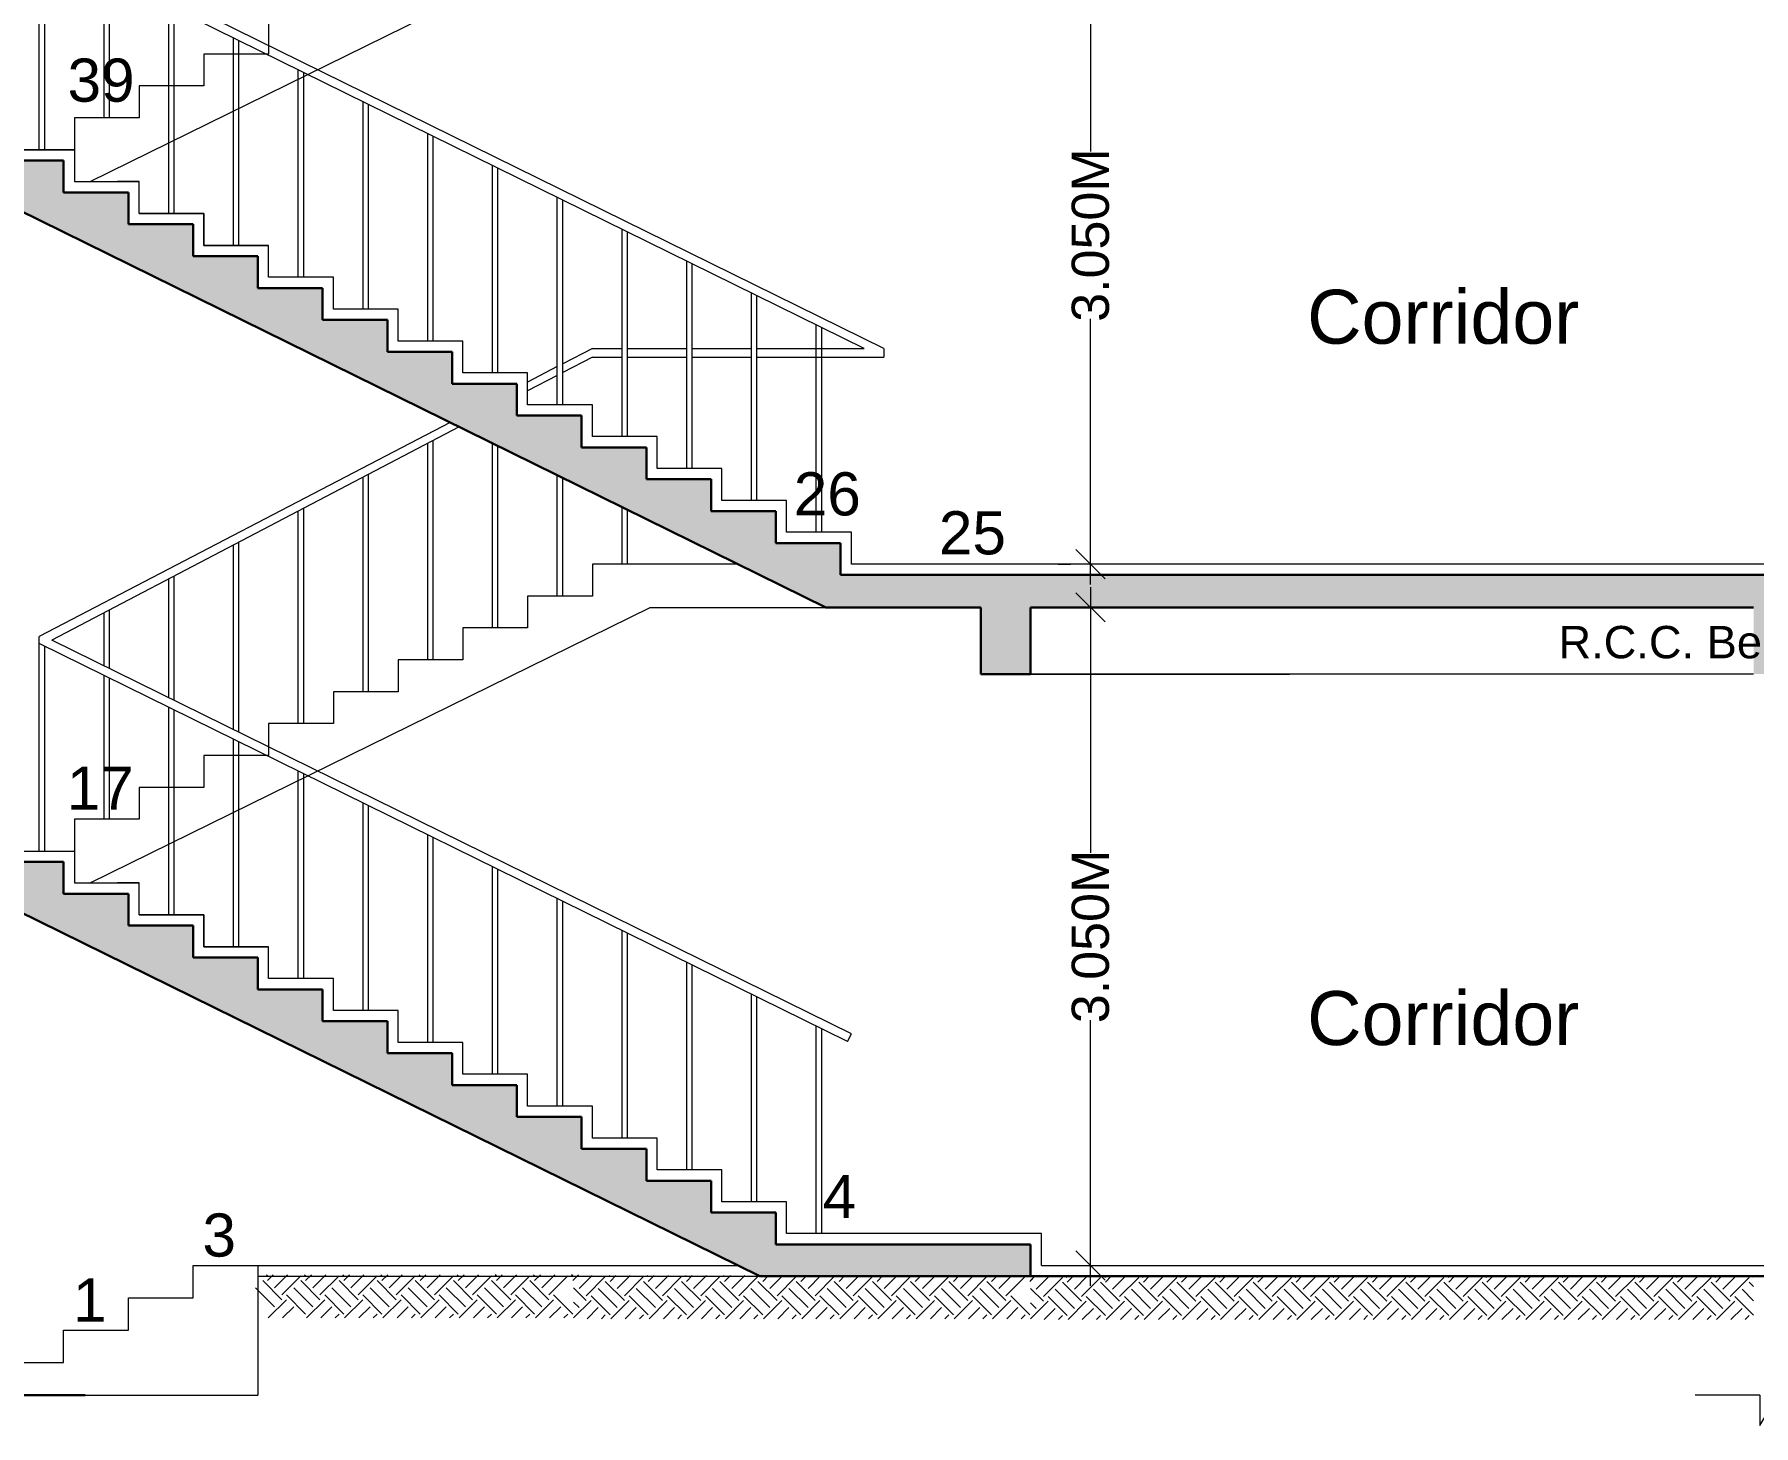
# Model space of a CAD drawing. Header units: metres. Extents: x 1545540 to 2027037, y 435419 to 693806.
# Drawn here: x 1864472 to 1872438, y 509562 to 516009 of the extents above; entities that cross this region are included whole.
import ezdxf

# ---------------------------------------------------------------- set-up
doc = ezdxf.new("R2010")
doc.units = ezdxf.units.M
doc.header["$LTSCALE"] = 1000
doc.header["$PDMODE"] = 35
doc.layers.get('Defpoints').update_dxf_attribs({"lineweight": 18})
for name, color, linetype, lineweight in [('Dim', 6, 'Continuous', 15), ('elevation', 1, 'Continuous', 13), ('FLOOR FINISH', 10, 'Continuous', 15), ('G.L', 7, 'Continuous', 30), ('Hatch', 8, 'Continuous', 13), ('line', 22, 'Continuous', 13), ('Railing', 34, 'Continuous', 20), ('STAIRS D', 20, 'Continuous', 30), ('Text-2', 122, 'Continuous', 25), ('Wall', 7, 'Continuous', 30), ('wall l', 7, 'Continuous', 20), ('Window', 150, 'Continuous', 15)]:
    doc.layers.add(name, color=color, linetype=linetype, lineweight=lineweight)
doc.layers.add('text', color=7, linetype='Continuous')
doc.styles.add('dim-stylus bt', font='arial.ttf')
doc.dimstyles.new('1      100 (big)', dxfattribs={"dimscale": 75, "dimtxt": 5, "dimasz": 3.5, "dimexe": 1.5, "dimexo": 2, "dimgap": 1, "dimtad": 0, "dimdec": 3, "dimlfac": 0.001, "dimzin": 0, "dimdsep": 46, "dimtxsty": 'dim-stylus bt', "dimblk": 'OBLIQUE', "dimcen": 0, "dimdle": 0.6, "dimclrd": 256, "dimclre": 7, "dimclrt": 256, "dimadec": 0, "dimazin": 0, "dimtfac": 0.7, "dimtdec": 3, "dimtofl": 0, "dimtmove": 1, "dimatfit": 3, "dimldrblk": 'OPEN90', "dimfxl": 0, "dimtolj": 1, "dimtzin": 0, "dimlwd": 15, "dimlwe": 15, "dimarcsym": 0})

# ---------------------------------------------------------------- blocks, each defined once
blk = doc.blocks.new('gjghj')
at = {"layer": 'wall l', "ltscale": 0.05}
for p, q in [((5060.719, -64.2224), (5060.719, -64.0806)), ((5060.719, -64.0806), (5060.8043, -64.2224)), ((5060.419, -64.2224), (5060.719, -64.2224)), ((5060.8896, -64.3642), (5060.8043, -64.2224)), ((5060.8896, -64.2224), (5061.1896, -64.2224)), ((5060.8896, -64.2224), (5060.8896, -64.3642))]:
    blk.add_line(p, q, dxfattribs=at)
blk = doc.blocks.new('_Oblique')
at = {"color": 0, "linetype": 'ByBlock', "lineweight": -2}
blk.add_line((-0.5, -0.5), (0.5, 0.5), dxfattribs=at)
blk = doc.blocks.new('*D112')
at = {"layer": 'Defpoints', "color": 0, "transparency": 16777216}
for p in [(1869395.1, 513354.1), (1869365.4, 510304.1), (1869395.1, 510304.1)]:
    blk.add_point(p, dxfattribs=at)
at = {"layer": 'Dim', "lineweight": 15, "transparency": 16777216}
for p, q in [((1869365.4, 513447.9), (1869365.4, 512216.8)), ((1869365.4, 510210.4), (1869365.4, 511441.4))]:
    blk.add_line(p, q, dxfattribs=at)
at = {"layer": 'Dim', "color": 7, "lineweight": 15, "transparency": 16777216}
for p, q in [((1869245.1, 513354.1), (1869271.7, 513354.1)), ((1869245.1, 510304.1), (1869271.7, 510304.1))]:
    blk.add_line(p, q, dxfattribs=at)
at = {"layer": 'Dim', "lineweight": 15, "transparency": 16777216, "xscale": 135, "yscale": 135, "zscale": 135}
for p, rotation in [((1869365.4, 513354.1), 90), ((1869365.4, 510304.1), 270)]:
    blk.add_blockref('_Oblique', p, dxfattribs=dict(at, rotation=rotation))
at = {"layer": 'Dim', "transparency": 16777216, "insert": (1869365.4, 511829.1), "char_height": 172.5, "attachment_point": 5, "rotation": 90, "style": 'dim-stylus bt'}
blk.add_mtext('\\A1;3.050M', dxfattribs=at)
blk = doc.blocks.new('_Open90')
at = {"color": 0, "linetype": 'ByBlock', "lineweight": -2}
for p, q in [((0, 0), (-1, 0)), ((-0.5, 0.5), (0, 0)), ((0, 0), (-0.5, -0.5))]:
    blk.add_line(p, q, dxfattribs=at)
blk = doc.blocks.new('*D113')
at = {"layer": 'Defpoints', "color": 0, "transparency": 16777216}
for p in [(1869365.4, 516604.1), (1869365.4, 516604.1), (1869365.4, 513554.1)]:
    blk.add_point(p, dxfattribs=at)
at = {"layer": 'Dim', "lineweight": 15, "transparency": 16777216}
for p, q in [((1869365.4, 516697.9), (1869365.4, 515466.8)), ((1869365.4, 513460.4), (1869365.4, 514691.4))]:
    blk.add_line(p, q, dxfattribs=at)
at = {"layer": 'Dim', "color": 7, "lineweight": 15, "transparency": 16777216}
for p, q in [((1869215.4, 516604.1), (1869271.7, 516604.1)), ((1869215.4, 513554.1), (1869271.7, 513554.1))]:
    blk.add_line(p, q, dxfattribs=at)
at = {"layer": 'Dim', "lineweight": 15, "transparency": 16777216, "xscale": 135, "yscale": 135, "zscale": 135}
for p, rotation in [((1869365.4, 516604.1), 90), ((1869365.4, 513554.1), 270)]:
    blk.add_blockref('_Oblique', p, dxfattribs=dict(at, rotation=rotation))
at = {"layer": 'Dim', "transparency": 16777216, "insert": (1869365.4, 515079.1), "char_height": 172.5, "attachment_point": 5, "rotation": 90, "style": 'dim-stylus bt'}
blk.add_mtext('\\A1;3.050M', dxfattribs=at)

msp = doc.modelspace()

# ---------------------------------------------------------------- hatches: boundary and pattern name
at = {"layer": 'Hatch'}
h = msp.add_hatch(dxfattribs=at)
h.set_pattern_fill('AR-CONC', color=256, scale=0.9, style=0)
h.set_pattern_definition([(50, (29227.71, -247252.99), (163.966202, -14.345177), [17.145, -188.595]), (355, (29227.71, -247252.99), (-31.719079, 171.951161), [13.716, -150.876526]), (100.451445, (29241.38, -247254.19), (132.247122, 157.605977), [14.571008, -160.28122]), (46.1842, (29227.71, -247207.27), (243.971137, -37.838095), [25.7175, -282.8925]), (96.635558, (29248.04, -247210.42), (213.66372, 222.683512), [21.85652, -240.422047]), (351.184151, (29227.7, -247207.27), (213.66372, 222.683512), [20.57397, -226.31376]), (21, (29250.57, -247218.7), (136.452952, -92.038678), [17.145, -188.595]), (326, (29250.57, -247218.7), (55.621826, 165.76917), [13.716, -150.876]), (71.451445, (29261.94, -247226.37), (192.074777, 73.730492), [14.571008, -160.280944]), (37.5, (29227.71, -247252.99), (2.779743, 76.099535), [0, -149.0472, 0, -153.162, 0, -151.4475]), (7.5, (29227.71, -247252.99), (60.1376963, 90.1625173), [0, -87.3252, 0, -145.6182, 0, -57.7215]), (327.5, (29176.734, -247252.99), (122.0315357, -5.1558696), [0, -57.15, 0, -178.308, 0, -236.601]), (317.5, (29153.87, -247252.99), (133.316263, 22.883842), [0, -74.295, 0, -118.4148, 0, -168.021])])
h.paths.add_polyline_path([(1872667.5599, 513504.1102), (1868207.1355, 513504.1102), (1868207.1355, 513651.8375), (1867907.1355, 513651.8375), (1867907.1355, 513799.5647), (1867607.1355, 513799.5647), (1867607.1355, 513947.292), (1867307.1355, 513947.292), (1867307.1355, 514095.0193), (1867007.1355, 514095.0193), (1867007.1355, 514242.7466), (1866707.1355, 514242.7466), (1866707.1355, 514390.4738), (1866407.1355, 514390.4738), (1866407.1355, 514538.2011), (1866107.1355, 514538.2011), (1866107.1355, 514685.9284), (1865807.1355, 514685.9284), (1865807.1355, 514833.6557), (1865507.1355, 514833.6557), (1865507.1355, 514981.3829), (1865207.1355, 514981.3829), (1865207.1355, 515129.1102), (1864907.1355, 515129.1102), (1864907.1355, 515276.8375), (1864607.1355, 515276.8375), (1864607.1355, 515424.5647), (1862857.56, 515424.5647), (1862857.56, 515734.5647), (1862627.56, 515734.5647), (1862627.56, 515424.5647), (1862027.56, 515349.5647), (1862027.56, 515274.5647), (1862627.56, 515274.5647), (1864238.2518, 515274.5647), (1868138.2518, 513354.1102), (1868857.5599, 513354.1102), (1868857.5599, 513044.1102), (1869087.5599, 513044.1102), (1869087.5599, 513354.1102), (1872437.5599, 513354.1102), (1872437.5599, 513044.4563), (1872667.5599, 513044.4563)])
h = msp.add_hatch(dxfattribs=at)
h.set_pattern_fill('AR-CONC', color=256, scale=0.9, style=0)
h.set_pattern_definition([(50, (12288.96, -247252.99), (163.966202, -14.345177), [17.145, -188.595]), (355, (12288.96, -247252.99), (-31.719079, 171.951161), [13.716, -150.876526]), (100.451445, (12302.63, -247254.19), (132.247122, 157.605977), [14.571008, -160.28122]), (46.1842, (12288.96, -247207.27), (243.971137, -37.838095), [25.7175, -282.8925]), (96.635558, (12309.3, -247210.42), (213.66372, 222.683512), [21.85652, -240.422047]), (351.184151, (12288.96, -247207.27), (213.66372, 222.683512), [20.57397, -226.31376]), (21, (12311.82, -247218.7), (136.452952, -92.038678), [17.145, -188.595]), (326, (12311.82, -247218.7), (55.621826, 165.76917), [13.716, -150.876]), (71.451445, (12323.2, -247226.37), (192.074777, 73.730492), [14.571008, -160.280944]), (37.5, (12288.964, -247252.99), (2.779743, 76.099535), [0, -149.0472, 0, -153.162, 0, -151.4475]), (7.5, (12288.96, -247252.99), (60.1376963, 90.1625173), [0, -87.3252, 0, -145.6182, 0, -57.7215]), (327.5, (12237.986, -247252.99), (122.0315357, -5.1558696), [0, -57.15, 0, -178.308, 0, -236.601]), (317.5, (12215.13, -247252.99), (133.316263, 22.883842), [0, -74.295, 0, -118.4148, 0, -168.021])])
h.paths.add_polyline_path([(1867833.6365, 510254.1102), (1869087.5599, 510254.1102), (1869087.5599, 510401.8375), (1867907.1355, 510401.8375), (1867907.1355, 510549.5648), (1867607.1355, 510549.5648), (1867607.1355, 510697.292), (1867307.1355, 510697.292), (1867307.1355, 510845.0193), (1867007.1355, 510845.0193), (1867007.1355, 510992.7466), (1866707.1355, 510992.7466), (1866707.1355, 511140.4738), (1866407.1355, 511140.4738), (1866407.1355, 511288.2011), (1866107.1355, 511288.2011), (1866107.1355, 511435.9284), (1865807.1355, 511435.9284), (1865807.1355, 511583.6557), (1865507.1355, 511583.6557), (1865507.1355, 511731.3829), (1865207.1355, 511731.3829), (1865207.1355, 511879.1102), (1864907.1355, 511879.1102), (1864907.1355, 512026.8375), (1864607.1355, 512026.8375), (1864607.1355, 512174.5647), (1862857.56, 512174.5647), (1862857.56, 512484.5647), (1862627.56, 512484.5647), (1862627.56, 512174.5647), (1860799.56, 512099.5647), (1860799.56, 512024.5647), (1864238.2518, 512024.5647)])

# ---------------------------------------------------------------- linework, layer by layer
at = {"layer": 'elevation'}
for p, q in [((1867732.098, 513554.1102), (1867057.1355, 513554.1102)), ((1867057.1355, 513554.1102), (1867057.1355, 513406.3829)), ((1867057.1355, 513406.3829), (1866757.1355, 513406.3829)), ((1866757.1355, 513406.3829), (1866757.1355, 513258.6557)), ((1867324.4807, 513354.1102), (1868138.2518, 513354.1102)), ((1866757.1355, 513258.6557), (1866457.1355, 513258.6557)), ((1866457.1355, 513258.6557), (1866457.1355, 513110.9284)), ((1866457.1355, 513110.9284), (1866157.1355, 513110.9284)), ((1866157.1355, 513110.9284), (1866157.1355, 512963.2011)), ((1872437.5597, 513044.4563), (1869087.5599, 513044.4563)), ((1866157.1355, 512963.2011), (1865857.1355, 512963.2011)), ((1865857.1355, 512963.2011), (1865857.1355, 512815.4738)), ((1865857.1355, 512815.4738), (1865557.1355, 512815.4738)), ((1865557.1355, 512815.4738), (1865557.1355, 512667.7466)), ((1865557.1355, 512667.7466), (1865257.1355, 512667.7466)), ((1865257.1355, 512667.7466), (1865257.1355, 512520.0193)), ((1865257.1355, 512520.0193), (1864957.1355, 512520.0193)), ((1864957.1355, 512520.0193), (1864957.1355, 512372.292)), ((1864957.1355, 512372.292), (1864657.1355, 512372.292)), ((1864657.1355, 512372.292), (1864657.1355, 512224.5647)), ((1865207.1355, 510154.1102), (1865207.1355, 510304.1102)), ((1865207.1355, 510304.1102), (1867732.098, 510304.1102)), ((1865207.1355, 510304.1102), (1865507.1355, 510304.1102)), ((1865507.1355, 510304.1102), (1865507.1355, 509704.1102)), ((1864907.1355, 510004.1102), (1864907.1355, 510154.1102)), ((1864907.1355, 510154.1102), (1865207.1355, 510154.1102)), ((1864607.1355, 509854.1102), (1864607.1355, 510004.1102)), ((1864607.1355, 510004.1102), (1864907.1355, 510004.1102)), ((1862050.4709, 509854.1102), (1864607.1355, 509854.1102))]:
    msp.add_line(p, q, dxfattribs=at)
msp.add_lwpolyline([(1867732.098, 516804.1102), (1867057.1355, 516804.1102), (1867057.1355, 516656.3829), (1866757.1355, 516656.3829), (1866757.1355, 516508.6557), (1866457.1355, 516508.6557), (1866457.1355, 516360.9284), (1866157.1355, 516360.9284), (1866157.1355, 516213.2011), (1865857.1355, 516213.2011), (1865857.1355, 516065.4738), (1865557.1355, 516065.4738), (1865557.1355, 515917.7466), (1865257.1355, 515917.7466), (1865257.1355, 515770.0193), (1864957.1355, 515770.0193), (1864957.1355, 515622.292), (1864657.1355, 515622.292), (1864657.1355, 515474.5647), (1864657.1355, 515474.5647)], dxfattribs=at)
at = {"layer": 'FLOOR FINISH'}
for p, q in [((1867357.1355, 510895.0193), (1867057.1355, 510895.0193)), ((1867357.1355, 510747.292), (1867357.1355, 510895.0193)), ((1867657.1355, 510747.292), (1867357.1355, 510747.292)), ((1867657.1355, 510599.5648), (1867657.1355, 510747.292)), ((1867957.1355, 510599.5648), (1867657.1355, 510599.5648)), ((1867957.1355, 510451.8375), (1867957.1355, 510599.5648)), ((1869137.5599, 510451.8375), (1867957.1355, 510451.8375)), ((1869137.5599, 510304.1102), (1869137.5599, 510451.8375)), ((1869137.5599, 510304.1102), (1873097.3417, 510304.1102)), ((1862906.7191, 509704.1102), (1865507.1355, 509704.1102))]:
    msp.add_line(p, q, dxfattribs=at)
at = {"layer": 'FLOOR FINISH', "ltscale": 0.05}
for p, q in [((1865557.5599, 510304.1102), (1867732.098, 510304.1102)), ((1869137.5599, 510304.1102), (1872437.5599, 510304.1102))]:
    msp.add_line(p, q, dxfattribs=at)
at = {"layer": 'FLOOR FINISH'}
for points in [[(1864657.1355, 515474.5647), (1862857.56, 515474.5647)], [(1864357.1355, 515474.5647), (1864657.1355, 515474.5647), (1864657.1355, 515326.8375), (1864957.1355, 515326.8375)], [(1865857.1355, 514735.9284), (1865857.1355, 514883.6557), (1865557.1355, 514883.6557), (1865557.1355, 515031.3829), (1865257.1355, 515031.3829), (1865257.1355, 515179.1102), (1864957.1355, 515179.1102), (1864957.1355, 515326.8375), (1864857.1355, 515326.8375)], [(1864957.1355, 515179.1102), (1865257.1355, 515179.1102), (1865257.1355, 515031.3829), (1865557.1355, 515031.3829)], [(1867057.1355, 514145.0193), (1867057.1355, 514292.7466), (1866757.1355, 514292.7466), (1866757.1355, 514440.4738), (1866457.1355, 514440.4738), (1866457.1355, 514588.2011), (1866157.1355, 514588.2011), (1866157.1355, 514735.9284), (1865857.1355, 514735.9284)], [(1879428.9199, 513554.1102), (1868257.1355, 513554.1102), (1868257.1355, 513701.8375), (1867957.1355, 513701.8375), (1867957.1355, 513849.5647), (1867657.1355, 513849.5647), (1867657.1355, 513997.292), (1867357.1355, 513997.292), (1867357.1355, 514145.0193), (1867057.1355, 514145.0193)], [(1864357.1355, 512224.5647), (1864657.1355, 512224.5647), (1864657.1355, 512076.8375), (1864957.1355, 512076.8375)], [(1865857.1355, 511485.9284), (1865857.1355, 511633.6557), (1865557.1355, 511633.6557), (1865557.1355, 511781.3829), (1865257.1355, 511781.3829), (1865257.1355, 511929.1102), (1864957.1355, 511929.1102), (1864957.1355, 512076.8375), (1864857.1355, 512076.8375)], [(1864957.1355, 511929.1102), (1865257.1355, 511929.1102), (1865257.1355, 511781.3829), (1865557.1355, 511781.3829)], [(1867057.1355, 510895.0193), (1867057.1355, 511042.7466), (1866757.1355, 511042.7466), (1866757.1355, 511190.4738), (1866457.1355, 511190.4738), (1866457.1355, 511338.2011), (1866157.1355, 511338.2011), (1866157.1355, 511485.9284), (1865857.1355, 511485.9284)]]:
    msp.add_lwpolyline(points, dxfattribs=at)
at = {"layer": 'G.L', "ltscale": 0.05}
msp.add_line((1864707.5599, 509704.1102), (1854397.081, 509704.1102), dxfattribs=at)
at = {"layer": 'line'}
for p, q in [((1864730.6346, 515326.8375), (1867324.4807, 516604.1102)), ((1864730.6346, 512076.8375), (1867324.4807, 513354.1102))]:
    msp.add_line(p, q, dxfattribs=at)
at = {"layer": 'Railing'}
for p, q in [((1864494.6354, 515474.5648), (1864494.6354, 516468.4095)), ((1868316.5902, 514554.1102), (1864494.6354, 516436.1334)), ((1864519.6354, 515474.5648), (1864519.6354, 516423.8228)), ((1868407.1354, 514554.1102), (1864552.408, 516452.2714)), ((1864794.6354, 515622.292), (1864794.6354, 516288.4061)), ((1864819.6354, 515622.292), (1864819.6354, 516276.0955)), ((1865094.6354, 515179.1102), (1865094.6354, 516140.6789)), ((1865119.6354, 515179.1102), (1865119.6354, 516128.3682)), ((1865394.6354, 515031.3829), (1865394.6354, 515992.9516)), ((1865419.6354, 515031.3829), (1865419.6354, 515980.641)), ((1865694.6354, 514883.6557), (1865694.6354, 515845.2243)), ((1865719.6354, 514883.6557), (1865719.6354, 515832.9137)), ((1865994.6354, 514735.9284), (1865994.6354, 515697.497)), ((1866019.6354, 514735.9284), (1866019.6354, 515685.1864)), ((1866294.6354, 514588.2011), (1866294.6354, 515549.7698)), ((1866319.6354, 514588.2011), (1866319.6354, 515537.4592)), ((1866594.6354, 514440.4739), (1866594.6354, 515402.0425)), ((1866619.6354, 514440.4739), (1866619.6354, 515389.7319)), ((1866894.6354, 514292.7466), (1866894.6354, 515254.3152)), ((1866919.6354, 514292.7466), (1866919.6354, 515242.0046)), ((1867194.6354, 514145.0193), (1867194.6354, 515106.5879)), ((1867219.6354, 514145.0193), (1867219.6354, 515094.2773)), ((1867494.6354, 513997.292), (1867494.6354, 514958.8607)), ((1867519.6354, 513997.292), (1867519.6354, 514946.5501)), ((1867794.6354, 513849.5648), (1867794.6354, 514811.1334)), ((1867819.6354, 513849.5648), (1867819.6354, 514798.8228)), ((1868094.6354, 513701.8375), (1868094.6354, 514663.4061)), ((1868119.6354, 513701.8375), (1868119.6354, 514651.0955)), ((1867057.1354, 514554.1102), (1866919.6354, 514482.4385)), ((1867057.1354, 514514.1102), (1866919.6354, 514442.0953)), ((1867057.1354, 514554.1102), (1867194.6354, 514554.1102)), ((1867057.1354, 514514.1102), (1867194.6354, 514514.1102)), ((1867194.6354, 514145.0193), (1867194.6354, 514514.1102)), ((1867219.6354, 514554.1102), (1867494.6354, 514554.1102)), ((1867219.6354, 514514.1102), (1867494.6354, 514514.1102)), ((1867219.6354, 514145.0193), (1867219.6354, 514514.1102)), ((1867519.6354, 514554.1102), (1867794.6354, 514554.1102)), ((1867519.6354, 514514.1102), (1867794.6354, 514514.1102)), ((1867819.6354, 514554.1102), (1868316.5902, 514554.1102)), ((1867819.6354, 514514.1102), (1868407.1354, 514514.1102)), ((1868407.1354, 514554.1102), (1868407.1354, 514514.1102)), ((1866894.6354, 514469.4072), (1866757.1354, 514397.7355)), ((1866894.6354, 514429.0016), (1866757.1354, 514356.9867)), ((1866398.5089, 514210.8018), (1864494.6354, 513218.4095)), ((1866439.4903, 514190.6216), (1864552.408, 513202.2714)), ((1866294.6354, 513110.9284), (1866294.6354, 514114.7545)), ((1866319.6354, 513110.9284), (1866319.6354, 514127.8482)), ((1866594.6354, 513258.6557), (1866594.6354, 514114.2244)), ((1866619.6354, 513258.6557), (1866619.6354, 514101.9138)), ((1865994.6354, 512963.2011), (1865994.6354, 513957.631)), ((1866019.6354, 512963.2011), (1866019.6354, 513970.7246)), ((1866894.6354, 513406.3829), (1866894.6354, 513966.4971)), ((1866919.6354, 513406.3829), (1866919.6354, 513954.1865)), ((1865694.6354, 512815.4739), (1865694.6354, 513800.5075)), ((1865719.6354, 512815.4739), (1865719.6354, 513813.6011)), ((1867194.6354, 513554.1102), (1867194.6354, 513818.7698)), ((1867219.6354, 513554.1102), (1867219.6354, 513806.4592)), ((1865394.6354, 512787.5382), (1865394.6354, 513643.3839)), ((1865419.6354, 512775.2276), (1865419.6354, 513656.4776)), ((1865094.6354, 512935.2655), (1865094.6354, 513486.2604)), ((1865119.6354, 512922.9549), (1865119.6354, 513499.354)), ((1864794.6354, 513082.9928), (1864794.6354, 513329.1368)), ((1864819.6354, 513070.6822), (1864819.6354, 513342.2305)), ((1864494.6354, 512224.5648), (1864494.6354, 513218.4095)), ((1868239.4647, 511342.0887), (1864494.6354, 513186.1334)), ((1864519.6354, 512224.5648), (1864519.6354, 513173.8228)), ((1868257.1354, 511377.9739), (1864552.408, 513202.2714)), ((1864794.6354, 512372.292), (1864794.6354, 513038.4061)), ((1864819.6354, 512372.292), (1864819.6354, 513026.0955)), ((1865094.6354, 511929.1102), (1865094.6354, 512890.6789)), ((1865119.6354, 511929.1102), (1865119.6354, 512878.3682)), ((1865394.6354, 511781.3829), (1865394.6354, 512742.9516)), ((1865419.6354, 511781.3829), (1865419.6354, 512730.641)), ((1865694.6354, 511633.6557), (1865694.6354, 512595.2243)), ((1865719.6354, 511633.6557), (1865719.6354, 512582.9137)), ((1865994.6354, 511485.9284), (1865994.6354, 512447.497)), ((1866019.6354, 511485.9284), (1866019.6354, 512435.1864)), ((1866294.6354, 511338.2011), (1866294.6354, 512299.7698)), ((1866319.6354, 511338.2011), (1866319.6354, 512287.4592)), ((1866594.6354, 511190.4739), (1866594.6354, 512152.0425)), ((1866619.6354, 511190.4739), (1866619.6354, 512139.7319)), ((1866894.6354, 511042.7466), (1866894.6354, 512004.3152)), ((1866919.6354, 511042.7466), (1866919.6354, 511992.0046)), ((1867194.6354, 510895.0193), (1867194.6354, 511856.5879)), ((1867219.6354, 510895.0193), (1867219.6354, 511844.2773)), ((1867494.6354, 510747.292), (1867494.6354, 511708.8607)), ((1867519.6354, 510747.292), (1867519.6354, 511696.5501)), ((1867794.6354, 510599.5648), (1867794.6354, 511561.1334)), ((1867819.6354, 510599.5648), (1867819.6354, 511548.8228)), ((1868094.6354, 510451.8375), (1868094.6354, 511413.4061)), ((1868119.6354, 510451.8375), (1868119.6354, 511401.0955)), ((1868239.4647, 511342.0887), (1868257.1354, 511377.9739))]:
    msp.add_line(p, q, dxfattribs=at)
at = {"layer": 'STAIRS D', "ltscale": 0.05}
for p, q in [((1864607.1355, 515424.5647), (1862857.56, 515424.5647)), ((1864607.1355, 515276.8375), (1864607.1355, 515424.5647)), ((1864238.2518, 515274.5647), (1868138.2518, 513354.1102)), ((1864907.1355, 515276.8375), (1864607.1355, 515276.8375)), ((1864907.1355, 515129.1102), (1864907.1355, 515276.8375)), ((1865207.1355, 515129.1102), (1864907.1355, 515129.1102)), ((1865207.1355, 514981.3829), (1865207.1355, 515129.1102)), ((1865507.1355, 514981.3829), (1865207.1355, 514981.3829)), ((1865507.1355, 514833.6557), (1865507.1355, 514981.3829)), ((1865807.1355, 514833.6557), (1865507.1355, 514833.6557)), ((1865807.1355, 514685.9284), (1865807.1355, 514833.6557)), ((1866107.1355, 514685.9284), (1865807.1355, 514685.9284)), ((1866107.1355, 514538.2011), (1866107.1355, 514685.9284)), ((1866407.1355, 514538.2011), (1866107.1355, 514538.2011)), ((1866407.1355, 514390.4738), (1866407.1355, 514538.2011)), ((1866707.1355, 514390.4738), (1866407.1355, 514390.4738)), ((1866707.1355, 514242.7466), (1866707.1355, 514390.4738)), ((1867007.1355, 514242.7466), (1866707.1355, 514242.7466)), ((1867007.1355, 514095.0193), (1867007.1355, 514242.7466)), ((1867307.1355, 514095.0193), (1867007.1355, 514095.0193)), ((1867307.1355, 513947.292), (1867307.1355, 514095.0193)), ((1867607.1355, 513947.292), (1867307.1355, 513947.292)), ((1867607.1355, 513799.5647), (1867607.1355, 513947.292)), ((1867907.1355, 513799.5647), (1867607.1355, 513799.5647)), ((1867907.1355, 513651.8375), (1867907.1355, 513799.5647)), ((1868207.1355, 513651.8375), (1867907.1355, 513651.8375)), ((1868207.1355, 513504.1102), (1868207.1355, 513651.8375)), ((1879127.5599, 513504.1102), (1868207.1355, 513504.1102)), ((1868138.2518, 513354.1102), (1868857.5599, 513354.1102)), ((1868857.5599, 513354.1102), (1868857.5599, 513044.1102)), ((1869087.5599, 513044.1102), (1869087.5599, 513354.1102)), ((1869087.5599, 513354.1102), (1872437.5599, 513354.1102)), ((1868857.5599, 513044.1102), (1869087.5599, 513044.1102)), ((1864607.1355, 512174.5647), (1862857.56, 512174.5647)), ((1864607.1355, 512026.8375), (1864607.1355, 512174.5647)), ((1864238.2518, 512024.5647), (1867833.6365, 510254.1102)), ((1864907.1355, 512026.8375), (1864607.1355, 512026.8375)), ((1864907.1355, 511879.1102), (1864907.1355, 512026.8375)), ((1865207.1355, 511879.1102), (1864907.1355, 511879.1102)), ((1865207.1355, 511731.3829), (1865207.1355, 511879.1102)), ((1865507.1355, 511731.3829), (1865207.1355, 511731.3829)), ((1865507.1355, 511583.6557), (1865507.1355, 511731.3829)), ((1865807.1355, 511583.6557), (1865507.1355, 511583.6557)), ((1865807.1355, 511435.9284), (1865807.1355, 511583.6557)), ((1866107.1355, 511435.9284), (1865807.1355, 511435.9284)), ((1866107.1355, 511288.2011), (1866107.1355, 511435.9284)), ((1866407.1355, 511288.2011), (1866107.1355, 511288.2011)), ((1866407.1355, 511140.4738), (1866407.1355, 511288.2011)), ((1866707.1355, 511140.4738), (1866407.1355, 511140.4738)), ((1866707.1355, 510992.7466), (1866707.1355, 511140.4738)), ((1867007.1355, 510992.7466), (1866707.1355, 510992.7466)), ((1867007.1355, 510845.0193), (1867007.1355, 510992.7466)), ((1867307.1355, 510845.0193), (1867007.1355, 510845.0193)), ((1867307.1355, 510697.292), (1867307.1355, 510845.0193)), ((1867607.1355, 510697.292), (1867307.1355, 510697.292)), ((1867607.1355, 510549.5648), (1867607.1355, 510697.292)), ((1867907.1355, 510549.5648), (1867607.1355, 510549.5648)), ((1867907.1355, 510401.8375), (1867907.1355, 510549.5648)), ((1869087.5599, 510401.8375), (1867907.1355, 510401.8375)), ((1869087.5599, 510254.1102), (1869087.5599, 510401.8375)), ((1867833.6365, 510254.1102), (1869087.5599, 510254.1102))]:
    msp.add_line(p, q, dxfattribs=at)
at = {"layer": 'Wall'}
msp.add_line((1869087.5599, 510254.1102), (1873090.9438, 510254.1102), dxfattribs=at)
at = {"layer": 'wall l', "ltscale": 0.05}
for p, q in [((1865507.1355, 510254.1102), (1872437.5599, 510254.1102)), ((1865618.0088, 510145.6486), (1865529.6204, 510234.0369)), ((1865551.7175, 510256.134), (1865546.8243, 510261.0273)), ((1865551.7175, 510234.0369), (1865578.7079, 510261.0273)), ((1865584.8632, 510200.8913), (1865644.9991, 510261.0273)), ((1865618.0088, 510167.7457), (1865706.3971, 510256.134)), ((1865794.7855, 510145.6486), (1865706.3971, 510234.0369)), ((1865728.4942, 510256.134), (1865723.601, 510261.0273)), ((1865728.4942, 510234.0369), (1865755.4846, 510261.0273)), ((1865761.6399, 510200.8913), (1865821.7758, 510261.0273)), ((1865794.7855, 510167.7457), (1865883.1738, 510256.134)), ((1865971.5622, 510145.6486), (1865883.1738, 510234.0369)), ((1865905.2709, 510256.134), (1865900.3776, 510261.0273)), ((1865905.2709, 510234.0369), (1865932.2613, 510261.0273)), ((1865938.4165, 510200.8913), (1865998.5525, 510261.0273)), ((1865971.5622, 510167.7457), (1866059.9505, 510256.134)), ((1866148.3389, 510145.6486), (1866059.9505, 510234.0369)), ((1866082.0476, 510256.134), (1866077.1543, 510261.0273)), ((1866082.0476, 510234.0369), (1866109.038, 510261.0273)), ((1866115.1932, 510200.8913), (1866175.3292, 510261.0273)), ((1866148.3389, 510167.7457), (1866236.7272, 510256.134)), ((1866325.1156, 510145.6486), (1866236.7272, 510234.0369)), ((1866258.8243, 510256.134), (1866253.931, 510261.0273)), ((1866258.8243, 510234.0369), (1866285.8147, 510261.0273)), ((1866291.9699, 510200.8913), (1866352.1059, 510261.0273)), ((1866325.1156, 510167.7457), (1866413.5039, 510256.134)), ((1866501.8923, 510145.6486), (1866413.5039, 510234.0369)), ((1866435.601, 510256.134), (1866430.7077, 510261.0273)), ((1866435.601, 510234.0369), (1866462.5914, 510261.0273)), ((1866468.7466, 510200.8913), (1866528.8826, 510261.0273)), ((1866501.8923, 510167.7457), (1866590.2806, 510256.134)), ((1866678.669, 510145.6486), (1866590.2806, 510234.0369)), ((1866612.3777, 510256.134), (1866607.4844, 510261.0273)), ((1866612.3777, 510234.0369), (1866639.3681, 510261.0273)), ((1866645.5233, 510200.8913), (1866705.6593, 510261.0273)), ((1866678.669, 510167.7457), (1866767.0573, 510256.134)), ((1866855.4457, 510145.6486), (1866767.0573, 510234.0369)), ((1866789.1544, 510256.134), (1866784.2611, 510261.0273)), ((1866789.1544, 510234.0369), (1866816.1448, 510261.0273)), ((1866822.3, 510200.8913), (1866882.436, 510261.0273)), ((1866855.4457, 510167.7457), (1866943.834, 510256.134)), ((1866965.9311, 510256.134), (1866961.0378, 510261.0273)), ((1866965.9311, 510234.0369), (1866992.9214, 510261.0273)), ((1866969.6981, 510237.804), (1866989.4629, 510257.5687)), ((1866995.6182, 510197.4328), (1867055.7542, 510257.5687)), ((1867028.7638, 510164.2871), (1867117.1522, 510252.6755)), ((1867205.5405, 510142.19), (1867117.1522, 510230.5784)), ((1867139.2492, 510252.6755), (1867134.356, 510257.5687)), ((1867139.2492, 510230.5784), (1867166.2396, 510257.5687)), ((1867172.3949, 510197.4328), (1867232.5309, 510257.5687)), ((1867205.5405, 510164.2871), (1867293.9289, 510252.6755)), ((1867382.3172, 510142.19), (1867293.9289, 510230.5784)), ((1867316.0259, 510252.6755), (1867311.1327, 510257.5687)), ((1867316.0259, 510230.5784), (1867343.0163, 510257.5687)), ((1867349.1716, 510197.4328), (1867409.3076, 510257.5687)), ((1867382.3172, 510164.2871), (1867470.7055, 510252.6755)), ((1867559.0939, 510142.19), (1867470.7055, 510230.5784)), ((1867492.8026, 510252.6755), (1867487.9094, 510257.5687)), ((1867492.8026, 510230.5784), (1867519.793, 510257.5687)), ((1867525.9483, 510197.4328), (1867586.0843, 510257.5687)), ((1867559.0939, 510164.2871), (1867647.4822, 510252.6755)), ((1867735.8706, 510142.19), (1867647.4822, 510230.5784)), ((1867669.5793, 510252.6755), (1867664.6861, 510257.5687)), ((1867669.5793, 510230.5784), (1867696.5697, 510257.5687)), ((1867702.725, 510197.4328), (1867762.8609, 510257.5687)), ((1867735.8706, 510164.2871), (1867824.2589, 510252.6755)), ((1867912.6473, 510142.19), (1867824.2589, 510230.5784)), ((1867846.356, 510252.6755), (1867841.4628, 510257.5687)), ((1867846.356, 510230.5784), (1867873.3464, 510257.5687)), ((1867879.5017, 510197.4328), (1867939.6376, 510257.5687)), ((1867912.6473, 510164.2871), (1868001.0356, 510252.6755)), ((1868089.424, 510142.19), (1868001.0356, 510230.5784)), ((1868023.1327, 510252.6755), (1868018.2394, 510257.5687)), ((1868023.1327, 510230.5784), (1868050.1231, 510257.5687)), ((1868056.2783, 510197.4328), (1868116.4143, 510257.5687)), ((1868089.424, 510164.2871), (1868177.8123, 510252.6755)), ((1868266.2007, 510142.19), (1868177.8123, 510230.5784)), ((1868199.9094, 510252.6755), (1868195.0161, 510257.5687)), ((1868199.9094, 510230.5784), (1868226.8998, 510257.5687)), ((1868233.055, 510197.4328), (1868293.191, 510257.5687)), ((1868266.2007, 510164.2871), (1868354.589, 510252.6755)), ((1868442.9774, 510142.19), (1868354.589, 510230.5784)), ((1868376.6861, 510252.6755), (1868371.7928, 510257.5687)), ((1868376.6861, 510230.5784), (1868403.6765, 510257.5687)), ((1868409.8317, 510197.4328), (1868469.9677, 510257.5687)), ((1868442.9774, 510164.2871), (1868531.3657, 510252.6755)), ((1868619.7541, 510142.19), (1868531.3657, 510230.5784)), ((1868553.4628, 510252.6755), (1868548.5695, 510257.5687)), ((1868553.4628, 510230.5784), (1868580.4532, 510257.5687)), ((1868586.6084, 510197.4328), (1868646.7444, 510257.5687)), ((1868619.7541, 510164.2871), (1868708.1424, 510252.6755)), ((1868796.5308, 510142.19), (1868708.1424, 510230.5784)), ((1868730.2395, 510252.6755), (1868725.3462, 510257.5687)), ((1868730.2395, 510230.5784), (1868757.2299, 510257.5687)), ((1868763.3851, 510197.4328), (1868823.5211, 510257.5687)), ((1868796.5308, 510164.2871), (1868884.9191, 510252.6755)), ((1868973.3075, 510142.19), (1868884.9191, 510230.5784)), ((1868907.0162, 510252.6755), (1868902.1229, 510257.5687)), ((1868907.0162, 510230.5784), (1868934.0066, 510257.5687)), ((1868940.1618, 510197.4328), (1869000.2978, 510257.5687)), ((1868973.3075, 510164.2871), (1869061.6958, 510252.6755)), ((1869083.7929, 510252.6755), (1869078.8996, 510257.5687)), ((1869083.7929, 510230.5784), (1869110.7832, 510257.5687)), ((1869087.5599, 510234.3454), (1869107.3247, 510254.1102)), ((1869113.48, 510193.9742), (1869173.616, 510254.1102)), ((1869146.6256, 510160.8286), (1869235.014, 510249.2169)), ((1869323.4023, 510138.7315), (1869235.014, 510227.1198)), ((1869257.111, 510249.2169), (1869252.2178, 510254.1102)), ((1869257.111, 510227.1198), (1869284.1014, 510254.1102)), ((1869290.2567, 510193.9742), (1869350.3927, 510254.1102)), ((1869323.4023, 510160.8286), (1869411.7907, 510249.2169)), ((1869500.179, 510138.7315), (1869411.7907, 510227.1198)), ((1869433.8877, 510249.2169), (1869428.9945, 510254.1102)), ((1869433.8877, 510227.1198), (1869460.8781, 510254.1102)), ((1869467.0334, 510193.9742), (1869527.1694, 510254.1102)), ((1869500.179, 510160.8286), (1869588.5673, 510249.2169)), ((1869676.9557, 510138.7315), (1869588.5673, 510227.1198)), ((1869610.6644, 510249.2169), (1869605.7712, 510254.1102)), ((1869610.6644, 510227.1198), (1869637.6548, 510254.1102)), ((1869643.8101, 510193.9742), (1869703.9461, 510254.1102)), ((1869676.9557, 510160.8286), (1869765.344, 510249.2169)), ((1869853.7324, 510138.7315), (1869765.344, 510227.1198)), ((1869787.4411, 510249.2169), (1869782.5479, 510254.1102)), ((1869787.4411, 510227.1198), (1869814.4315, 510254.1102)), ((1869820.5868, 510193.9742), (1869880.7227, 510254.1102)), ((1869853.7324, 510160.8286), (1869942.1207, 510249.2169)), ((1870030.5091, 510138.7315), (1869942.1207, 510227.1198)), ((1869964.2178, 510249.2169), (1869959.3246, 510254.1102)), ((1869964.2178, 510227.1198), (1869991.2082, 510254.1102)), ((1869997.3635, 510193.9742), (1870057.4994, 510254.1102)), ((1870030.5091, 510160.8286), (1870118.8974, 510249.2169)), ((1870207.2858, 510138.7315), (1870118.8974, 510227.1198)), ((1870140.9945, 510249.2169), (1870136.1012, 510254.1102)), ((1870140.9945, 510227.1198), (1870167.9849, 510254.1102)), ((1870174.1401, 510193.9742), (1870234.2761, 510254.1102)), ((1870207.2858, 510160.8286), (1870295.6741, 510249.2169)), ((1870384.0625, 510138.7315), (1870295.6741, 510227.1198)), ((1870317.7712, 510249.2169), (1870312.8779, 510254.1102)), ((1870317.7712, 510227.1198), (1870344.7616, 510254.1102)), ((1870350.9168, 510193.9742), (1870411.0528, 510254.1102)), ((1870384.0625, 510160.8286), (1870472.4508, 510249.2169)), ((1870560.8392, 510138.7315), (1870472.4508, 510227.1198)), ((1870494.5479, 510249.2169), (1870489.6546, 510254.1102)), ((1870494.5479, 510227.1198), (1870521.5383, 510254.1102)), ((1870527.6935, 510193.9742), (1870587.8295, 510254.1102)), ((1870560.8392, 510160.8286), (1870649.2275, 510249.2169)), ((1870737.6159, 510138.7315), (1870649.2275, 510227.1198)), ((1870671.3246, 510249.2169), (1870666.4313, 510254.1102)), ((1870671.3246, 510227.1198), (1870698.315, 510254.1102)), ((1870704.4702, 510193.9742), (1870764.6062, 510254.1102)), ((1870737.6159, 510160.8286), (1870826.0042, 510249.2169)), ((1870914.3926, 510138.7315), (1870826.0042, 510227.1198)), ((1870848.1013, 510249.2169), (1870843.208, 510254.1102)), ((1870848.1013, 510227.1198), (1870875.0917, 510254.1102)), ((1870881.2469, 510193.9742), (1870941.3829, 510254.1102)), ((1870914.3926, 510160.8286), (1871002.7809, 510249.2169)), ((1871091.1693, 510138.7315), (1871002.7809, 510227.1198)), ((1871024.878, 510249.2169), (1871019.9847, 510254.1102)), ((1871024.878, 510227.1198), (1871051.8684, 510254.1102)), ((1871058.0236, 510193.9742), (1871118.1596, 510254.1102)), ((1871091.1693, 510160.8286), (1871179.5576, 510249.2169)), ((1871267.946, 510138.7315), (1871179.5576, 510227.1198)), ((1871201.6547, 510249.2169), (1871196.7614, 510254.1102)), ((1871201.6547, 510227.1198), (1871228.645, 510254.1102)), ((1871234.8003, 510193.9742), (1871294.9363, 510254.1102)), ((1871267.946, 510160.8286), (1871356.3343, 510249.2169)), ((1871444.7226, 510138.7315), (1871356.3343, 510227.1198)), ((1871378.4314, 510249.2169), (1871373.5381, 510254.1102)), ((1871378.4314, 510227.1198), (1871405.4217, 510254.1102)), ((1871411.577, 510193.9742), (1871471.713, 510254.1102)), ((1871444.7226, 510160.8286), (1871533.111, 510249.2169)), ((1871621.4993, 510138.7315), (1871533.111, 510227.1198)), ((1871555.2081, 510249.2169), (1871550.3148, 510254.1102)), ((1871555.2081, 510227.1198), (1871582.1984, 510254.1102)), ((1871588.3537, 510193.9742), (1871648.4897, 510254.1102)), ((1871621.4993, 510160.8286), (1871709.8877, 510249.2169)), ((1871798.276, 510138.7315), (1871709.8877, 510227.1198)), ((1871731.9848, 510249.2169), (1871727.0915, 510254.1102)), ((1871731.9848, 510227.1198), (1871758.9751, 510254.1102)), ((1871765.1304, 510193.9742), (1871825.2664, 510254.1102)), ((1871798.276, 510160.8286), (1871886.6644, 510249.2169)), ((1871975.0527, 510138.7315), (1871886.6644, 510227.1198)), ((1871908.7615, 510249.2169), (1871903.8682, 510254.1102)), ((1871908.7615, 510227.1198), (1871935.7518, 510254.1102)), ((1871941.9071, 510193.9742), (1872002.0431, 510254.1102)), ((1871975.0527, 510160.8286), (1872063.4411, 510249.2169)), ((1872151.8294, 510138.7315), (1872063.4411, 510227.1198)), ((1872085.5382, 510249.2169), (1872080.6449, 510254.1102)), ((1872085.5382, 510227.1198), (1872112.5285, 510254.1102)), ((1872118.6838, 510193.9742), (1872178.8198, 510254.1102)), ((1872151.8294, 510160.8286), (1872240.2178, 510249.2169)), ((1872328.6061, 510138.7315), (1872240.2178, 510227.1198)), ((1872262.3149, 510249.2169), (1872257.4216, 510254.1102)), ((1872262.3149, 510227.1198), (1872289.3052, 510254.1102)), ((1872295.4605, 510193.9742), (1872355.5965, 510254.1102)), ((1872328.6061, 510160.8286), (1872416.9945, 510249.2169)), ((1872437.5599, 510206.5544), (1872416.9945, 510227.1198)), ((1872437.5599, 510250.7486), (1872434.1983, 510254.1102)), ((1865584.8632, 510112.503), (1865496.4748, 510200.8913)), ((1865555.4846, 510061.0273), (1865640.1059, 510145.6486)), ((1865728.4942, 510079.3573), (1865640.1059, 510167.7457)), ((1865761.6399, 510112.503), (1865673.2515, 510200.8913)), ((1865732.2613, 510061.0273), (1865816.8826, 510145.6486)), ((1865905.2709, 510079.3573), (1865816.8826, 510167.7457)), ((1865938.4165, 510112.503), (1865850.0282, 510200.8913)), ((1865909.038, 510061.0273), (1865993.6593, 510145.6486)), ((1866082.0476, 510079.3573), (1865993.6593, 510167.7457)), ((1866115.1932, 510112.503), (1866026.8049, 510200.8913)), ((1866085.8147, 510061.0273), (1866170.436, 510145.6486)), ((1866258.8243, 510079.3573), (1866170.436, 510167.7457)), ((1866291.9699, 510112.503), (1866203.5816, 510200.8913)), ((1866262.5914, 510061.0273), (1866347.2127, 510145.6486)), ((1866435.601, 510079.3573), (1866347.2127, 510167.7457)), ((1866468.7466, 510112.503), (1866380.3583, 510200.8913)), ((1866439.3681, 510061.0273), (1866523.9894, 510145.6486)), ((1866612.3777, 510079.3573), (1866523.9894, 510167.7457)), ((1866645.5233, 510112.503), (1866557.135, 510200.8913)), ((1866616.1448, 510061.0273), (1866700.766, 510145.6486)), ((1866789.1544, 510079.3573), (1866700.766, 510167.7457)), ((1866822.3, 510112.503), (1866733.9117, 510200.8913)), ((1866792.9214, 510061.0273), (1866877.5427, 510145.6486)), ((1866965.9311, 510079.3573), (1866877.5427, 510167.7457)), ((1867028.7638, 510142.19), (1866969.6981, 510201.2557)), ((1866969.6981, 510061.0273), (1867050.8609, 510142.19)), ((1866995.6182, 510109.0444), (1866969.6981, 510134.9644)), ((1867139.2492, 510075.8988), (1867050.8609, 510164.2871)), ((1867172.3949, 510109.0444), (1867084.0065, 510197.4328)), ((1867143.0163, 510057.5687), (1867227.6376, 510142.19)), ((1867316.0259, 510075.8988), (1867227.6376, 510164.2871)), ((1867349.1716, 510109.0444), (1867260.7832, 510197.4328)), ((1867319.793, 510057.5687), (1867404.4143, 510142.19)), ((1867492.8026, 510075.8988), (1867404.4143, 510164.2871)), ((1867525.9483, 510109.0444), (1867437.5599, 510197.4328)), ((1867496.5697, 510057.5687), (1867581.191, 510142.19)), ((1867669.5793, 510075.8988), (1867581.191, 510164.2871)), ((1867702.725, 510109.0444), (1867614.3366, 510197.4328)), ((1867673.3464, 510057.5687), (1867757.9677, 510142.19)), ((1867846.356, 510075.8988), (1867757.9677, 510164.2871)), ((1867879.5017, 510109.0444), (1867791.1133, 510197.4328)), ((1867850.1231, 510057.5687), (1867934.7444, 510142.19)), ((1868023.1327, 510075.8988), (1867934.7444, 510164.2871)), ((1868056.2783, 510109.0444), (1867967.89, 510197.4328)), ((1868026.8998, 510057.5687), (1868111.5211, 510142.19)), ((1868199.9094, 510075.8988), (1868111.5211, 510164.2871)), ((1868233.055, 510109.0444), (1868144.6667, 510197.4328)), ((1868203.6765, 510057.5687), (1868288.2978, 510142.19)), ((1868376.6861, 510075.8988), (1868288.2978, 510164.2871)), ((1868409.8317, 510109.0444), (1868321.4434, 510197.4328)), ((1868380.4532, 510057.5687), (1868465.0745, 510142.19)), ((1868553.4628, 510075.8988), (1868465.0745, 510164.2871)), ((1868586.6084, 510109.0444), (1868498.2201, 510197.4328)), ((1868557.2299, 510057.5687), (1868641.8512, 510142.19)), ((1868730.2395, 510075.8988), (1868641.8512, 510164.2871)), ((1868763.3851, 510109.0444), (1868674.9968, 510197.4328)), ((1868734.0066, 510057.5687), (1868818.6278, 510142.19)), ((1868907.0162, 510075.8988), (1868818.6278, 510164.2871)), ((1868940.1618, 510109.0444), (1868851.7735, 510197.4328)), ((1868910.7832, 510057.5687), (1868995.4045, 510142.19)), ((1869083.7929, 510075.8988), (1868995.4045, 510164.2871)), ((1869146.6256, 510138.7315), (1869087.5599, 510197.7972)), ((1869087.5599, 510057.5687), (1869168.7227, 510138.7315)), ((1869113.48, 510105.5859), (1869087.5599, 510131.5059)), ((1869257.111, 510072.4402), (1869168.7227, 510160.8286)), ((1869290.2567, 510105.5859), (1869201.8683, 510193.9742)), ((1869260.8781, 510054.1102), (1869345.4994, 510138.7315)), ((1869433.8877, 510072.4402), (1869345.4994, 510160.8286)), ((1869467.0334, 510105.5859), (1869378.645, 510193.9742)), ((1869437.6548, 510054.1102), (1869522.2761, 510138.7315)), ((1869610.6644, 510072.4402), (1869522.2761, 510160.8286)), ((1869643.8101, 510105.5859), (1869555.4217, 510193.9742)), ((1869614.4315, 510054.1102), (1869699.0528, 510138.7315)), ((1869787.4411, 510072.4402), (1869699.0528, 510160.8286)), ((1869820.5868, 510105.5859), (1869732.1984, 510193.9742)), ((1869791.2082, 510054.1102), (1869875.8295, 510138.7315)), ((1869964.2178, 510072.4402), (1869875.8295, 510160.8286)), ((1869997.3635, 510105.5859), (1869908.9751, 510193.9742)), ((1869967.9849, 510054.1102), (1870052.6062, 510138.7315)), ((1870140.9945, 510072.4402), (1870052.6062, 510160.8286)), ((1870174.1401, 510105.5859), (1870085.7518, 510193.9742)), ((1870144.7616, 510054.1102), (1870229.3829, 510138.7315)), ((1870317.7712, 510072.4402), (1870229.3829, 510160.8286)), ((1870350.9168, 510105.5859), (1870262.5285, 510193.9742)), ((1870321.5383, 510054.1102), (1870406.1596, 510138.7315)), ((1870494.5479, 510072.4402), (1870406.1596, 510160.8286)), ((1870527.6935, 510105.5859), (1870439.3052, 510193.9742)), ((1870498.315, 510054.1102), (1870582.9363, 510138.7315)), ((1870671.3246, 510072.4402), (1870582.9363, 510160.8286)), ((1870704.4702, 510105.5859), (1870616.0819, 510193.9742)), ((1870675.0917, 510054.1102), (1870759.713, 510138.7315)), ((1870848.1013, 510072.4402), (1870759.713, 510160.8286)), ((1870881.2469, 510105.5859), (1870792.8586, 510193.9742)), ((1870851.8684, 510054.1102), (1870936.4896, 510138.7315)), ((1871024.878, 510072.4402), (1870936.4896, 510160.8286)), ((1871058.0236, 510105.5859), (1870969.6353, 510193.9742)), ((1871028.645, 510054.1102), (1871113.2663, 510138.7315)), ((1871201.6547, 510072.4402), (1871113.2663, 510160.8286)), ((1871234.8003, 510105.5859), (1871146.412, 510193.9742)), ((1871205.4217, 510054.1102), (1871290.043, 510138.7315)), ((1871378.4314, 510072.4402), (1871290.043, 510160.8286)), ((1871411.577, 510105.5859), (1871323.1887, 510193.9742)), ((1871382.1984, 510054.1102), (1871466.8197, 510138.7315)), ((1871555.2081, 510072.4402), (1871466.8197, 510160.8286)), ((1871588.3537, 510105.5859), (1871499.9654, 510193.9742)), ((1871558.9751, 510054.1102), (1871643.5964, 510138.7315)), ((1871731.9848, 510072.4402), (1871643.5964, 510160.8286)), ((1871765.1304, 510105.5859), (1871676.7421, 510193.9742)), ((1871735.7518, 510054.1102), (1871820.3731, 510138.7315)), ((1871908.7615, 510072.4402), (1871820.3731, 510160.8286)), ((1871941.9071, 510105.5859), (1871853.5188, 510193.9742)), ((1871912.5285, 510054.1102), (1871997.1498, 510138.7315)), ((1872085.5382, 510072.4402), (1871997.1498, 510160.8286)), ((1872118.6838, 510105.5859), (1872030.2954, 510193.9742)), ((1872089.3052, 510054.1102), (1872173.9265, 510138.7315)), ((1872262.3149, 510072.4402), (1872173.9265, 510160.8286)), ((1872295.4605, 510105.5859), (1872207.0721, 510193.9742)), ((1872266.0819, 510054.1102), (1872350.7032, 510138.7315)), ((1872437.5599, 510073.9719), (1872350.7032, 510160.8286)), ((1872437.5599, 510140.2631), (1872383.8488, 510193.9742)), ((1865621.7758, 510061.0273), (1865673.2515, 510112.503)), ((1865798.5525, 510061.0273), (1865850.0282, 510112.503)), ((1865864.8438, 510061.0273), (1865883.1738, 510079.3573)), ((1865975.3292, 510061.0273), (1866026.8049, 510112.503)), ((1866041.6205, 510061.0273), (1866059.9505, 510079.3573)), ((1866152.1059, 510061.0273), (1866203.5816, 510112.503)), ((1866218.3972, 510061.0273), (1866236.7272, 510079.3573)), ((1866328.8826, 510061.0273), (1866380.3583, 510112.503)), ((1866395.1739, 510061.0273), (1866413.5039, 510079.3573)), ((1866505.6593, 510061.0273), (1866557.135, 510112.503)), ((1866571.9506, 510061.0273), (1866590.2806, 510079.3573)), ((1866682.436, 510061.0273), (1866733.9117, 510112.503)), ((1866748.7273, 510061.0273), (1866767.0573, 510079.3573)), ((1866859.2127, 510061.0273), (1866910.6884, 510112.503)), ((1866925.504, 510061.0273), (1866943.834, 510079.3573)), ((1867032.5309, 510057.5687), (1867084.0065, 510109.0444)), ((1867098.8221, 510057.5687), (1867117.1522, 510075.8988)), ((1867209.3076, 510057.5687), (1867260.7832, 510109.0444)), ((1867275.5988, 510057.5687), (1867293.9289, 510075.8988)), ((1867386.0843, 510057.5687), (1867437.5599, 510109.0444)), ((1867452.3755, 510057.5687), (1867470.7055, 510075.8988)), ((1867562.8609, 510057.5687), (1867614.3366, 510109.0444)), ((1867629.1522, 510057.5687), (1867647.4822, 510075.8988)), ((1867739.6376, 510057.5687), (1867791.1133, 510109.0444)), ((1867805.9289, 510057.5687), (1867824.2589, 510075.8988)), ((1867916.4143, 510057.5687), (1867967.89, 510109.0444)), ((1867982.7056, 510057.5687), (1868001.0356, 510075.8988)), ((1868093.191, 510057.5687), (1868144.6667, 510109.0444)), ((1868159.4823, 510057.5687), (1868177.8123, 510075.8988)), ((1868269.9677, 510057.5687), (1868321.4434, 510109.0444)), ((1868336.259, 510057.5687), (1868354.589, 510075.8988)), ((1868446.7444, 510057.5687), (1868498.2201, 510109.0444)), ((1868513.0357, 510057.5687), (1868531.3657, 510075.8988)), ((1868623.5211, 510057.5687), (1868674.9968, 510109.0444)), ((1868689.8124, 510057.5687), (1868708.1424, 510075.8988)), ((1868800.2978, 510057.5687), (1868851.7735, 510109.0444)), ((1868866.5891, 510057.5687), (1868884.9191, 510075.8988)), ((1868977.0745, 510057.5687), (1869028.5502, 510109.0444)), ((1869043.3658, 510057.5687), (1869061.6958, 510075.8988)), ((1869150.3927, 510054.1102), (1869201.8683, 510105.5859)), ((1869216.6839, 510054.1102), (1869235.014, 510072.4402)), ((1869327.1694, 510054.1102), (1869378.645, 510105.5859)), ((1869393.4606, 510054.1102), (1869411.7907, 510072.4402)), ((1869503.9461, 510054.1102), (1869555.4217, 510105.5859)), ((1869570.2373, 510054.1102), (1869588.5673, 510072.4402)), ((1869680.7227, 510054.1102), (1869732.1984, 510105.5859)), ((1869747.014, 510054.1102), (1869765.344, 510072.4402)), ((1869857.4994, 510054.1102), (1869908.9751, 510105.5859)), ((1869923.7907, 510054.1102), (1869942.1207, 510072.4402)), ((1870034.2761, 510054.1102), (1870085.7518, 510105.5859)), ((1870100.5674, 510054.1102), (1870118.8974, 510072.4402)), ((1870211.0528, 510054.1102), (1870262.5285, 510105.5859)), ((1870277.3441, 510054.1102), (1870295.6741, 510072.4402)), ((1870387.8295, 510054.1102), (1870439.3052, 510105.5859)), ((1870454.1208, 510054.1102), (1870472.4508, 510072.4402)), ((1870564.6062, 510054.1102), (1870616.0819, 510105.5859)), ((1870630.8975, 510054.1102), (1870649.2275, 510072.4402)), ((1870741.3829, 510054.1102), (1870792.8586, 510105.5859)), ((1870807.6742, 510054.1102), (1870826.0042, 510072.4402)), ((1870918.1596, 510054.1102), (1870969.6353, 510105.5859)), ((1870984.4509, 510054.1102), (1871002.7809, 510072.4402)), ((1871094.9363, 510054.1102), (1871146.412, 510105.5859)), ((1871161.2276, 510054.1102), (1871179.5576, 510072.4402)), ((1871271.713, 510054.1102), (1871323.1887, 510105.5859)), ((1871338.0043, 510054.1102), (1871356.3343, 510072.4402)), ((1871448.4897, 510054.1102), (1871499.9654, 510105.5859)), ((1871514.781, 510054.1102), (1871533.111, 510072.4402)), ((1871625.2664, 510054.1102), (1871676.7421, 510105.5859)), ((1871691.5577, 510054.1102), (1871709.8877, 510072.4402)), ((1871802.0431, 510054.1102), (1871853.5188, 510105.5859)), ((1871868.3344, 510054.1102), (1871886.6644, 510072.4402)), ((1871978.8198, 510054.1102), (1872030.2954, 510105.5859)), ((1872045.111, 510054.1102), (1872063.4411, 510072.4402)), ((1872155.5965, 510054.1102), (1872207.0721, 510105.5859)), ((1872221.8877, 510054.1102), (1872240.2178, 510072.4402)), ((1872332.3732, 510054.1102), (1872383.8488, 510105.5859)), ((1872398.6644, 510054.1102), (1872416.9945, 510072.4402))]:
    msp.add_line(p, q, dxfattribs=at)
at = {"layer": 'Window'}
msp.add_lwpolyline([(1868992.1492, 513044.4563), (1870287.1238, 513044.4563)], dxfattribs=at)

# ---------------------------------------------------------------- block references
at = {"layer": 'Wall', "xscale": -999.9999998279076, "yscale": 999.9999998279076, "zscale": 999.9999998279076}
msp.add_blockref('gjghj', (6933355.7499, 573926.5098), dxfattribs=at)

# ---------------------------------------------------------------- texts
at = {"layer": 'text', "char_height": 250, "width": 2455.699693, "attachment_point": 5, "style": 'dim-stylus bt'}
for insert in [(1870950.9146, 514698.9163), (1870950.9144, 511448.9163)]:
    msp.add_mtext(' Corridor', dxfattribs=dict(at, insert=insert))
at = {"layer": 'Text-2', "attachment_point": 5, "style": 'dim-stylus bt'}
for s, insert, char_height, width in [('39', (1864780.6982, 515795.6553), 200, 398.464288), ('26', (1868145.5724, 513878.4981), 200, 398.464288), ('25', (1868817.9985, 513698.0386), 200, 398.464288), ('R.C.C. Beam', (1872150.4539, 513191.8512), 150, 5336.751479), ('17', (1864776.896, 512516.2205), 200, 398.464288), ('4', (1868202.0984, 510623.6762), 200, 398.464288), ('3', (1865328.1931, 510444.1032), 200, 398.464288), ('1', (1864728.1931, 510144.1032), 200, 398.464288)]:
    msp.add_mtext(s, dxfattribs=dict(at, insert=insert, char_height=char_height, width=width))

# ---------------------------------------------------------------- dimensions: what is measured, and where the dimension line sits
at = {"layer": 'Dim'}
for base, p1, p2, picture, middle in [((1869365.4116, 516604.1102), (1869365.4116, 513554.1102), (1869365.4116, 516604.1102), '*D113', (1869365.4116, 515079.1102)), ((1869365.4116, 510304.1102), (1869395.0994, 513354.1102), (1869395.0994, 510304.1102), '*D112', (1869365.4116, 511829.1102))]:
    dim = msp.add_linear_dim(base=base, p1=p1, p2=p2, angle=90, dimstyle='1      100 (big)', override={"dimtxt": 2.3, "dimasz": 1.8, "dimexe": 1.25, "dimgap": 0, "dimpost": 'M\\X', "dimdle": 1.25}, dxfattribs=at)
    dim.commit()
    dim.dimension.update_dxf_attribs({"geometry": picture, "text_midpoint": middle})

doc.saveas('drawing.dxf')
